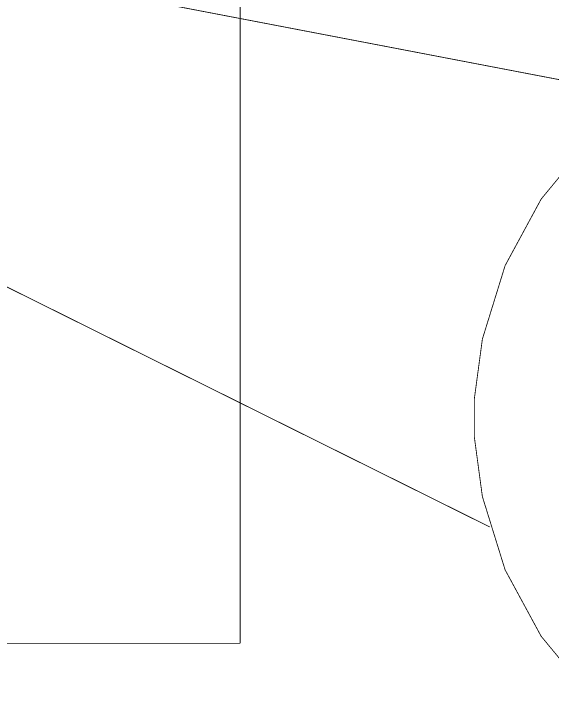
# Model space of a CAD drawing. Header units: metres. Extents: x 3290 to 4536, y 1562 to 1983.
# Drawn here: x 4178.08 to 4195.53, y 1666.11 to 1688.15 of the extents above; entities that cross this region are included whole.
import ezdxf

# ---------------------------------------------------------------- set-up
doc = ezdxf.new("R2010")
doc.units = ezdxf.units.M
doc.layers.add('C00-00-00-BLACK', color=7, linetype='Continuous')
doc.layers.add('C00-7E-FF', color=150, linetype='Continuous')

msp = doc.modelspace()

# ---------------------------------------------------------------- linework, layer by layer
at = {"layer": 'C00-00-00-BLACK', "const_width": 0.0263}
for points in [[(4185.415, 1667.761), (4185.415, 1743.505)], [(4113.897, 1667.761), (4185.415, 1667.761)]]:
    msp.add_lwpolyline(points, dxfattribs=at)
at = {"layer": 'C00-7E-FF', "const_width": 0.0263}
for points in [[(4198.508, 1685.479), (4167.713, 1691.377)], [(4193.501, 1671.525), (4161.601, 1687.376)], [(4196.706, 1684.013), (4195.162, 1682.139), (4193.996, 1679.988), (4193.26, 1677.61), (4193.002, 1675.694), (4193.002, 1675.054), (4193.002, 1674.418), (4193.26, 1672.508), (4193.996, 1670.137), (4195.162, 1667.989), (4196.706, 1666.119)]]:
    msp.add_lwpolyline(points, dxfattribs=at)

doc.saveas('drawing.dxf')
